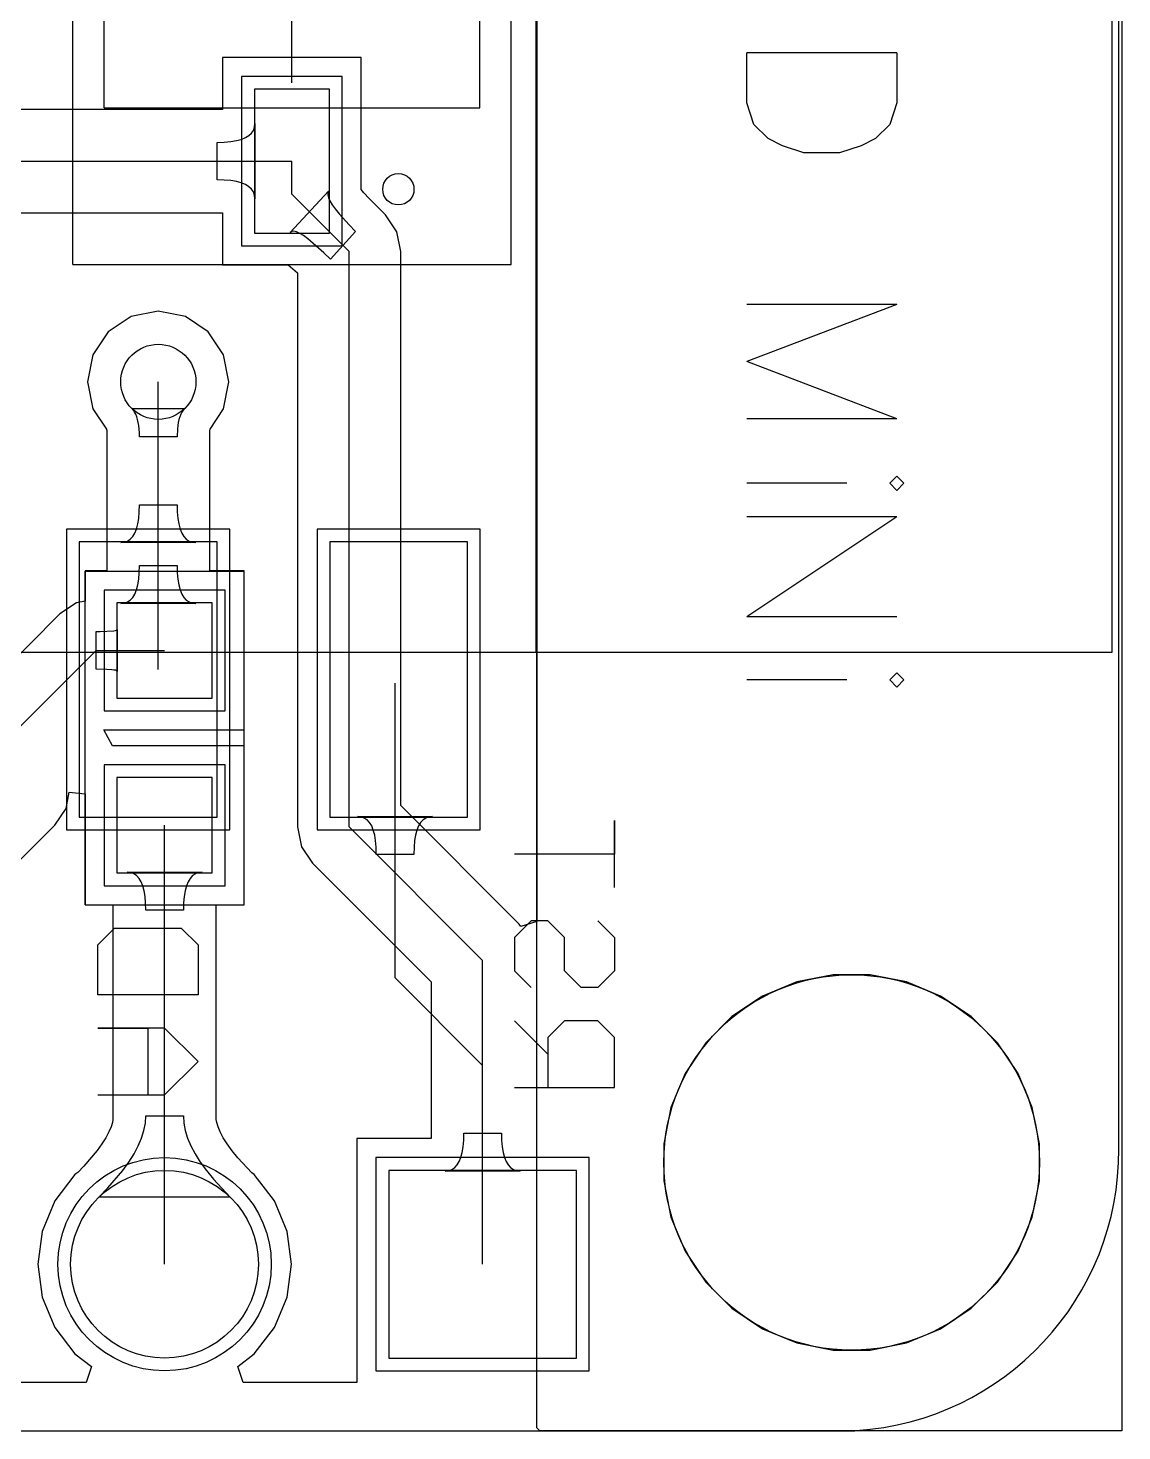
# Model space of a CAD drawing. Header units: millimetres. Extents: x 57.2 to 126.2, y 70.1 to 101.2.
# Drawn here: x 117.43 to 126.16, y 70.1 to 81.31 of the extents above; entities that cross this region are included whole.
import ezdxf

# ---------------------------------------------------------------- set-up
doc = ezdxf.new("R2010")
doc.units = ezdxf.units.MM
for name, color, linetype in [('BottomLayer', 5, 'Continuous'), ('BottomOverlay', 54, 'Continuous'), ('BottomPaste', 16, 'Continuous'), ('BottomSolder', 6, 'Continuous'), ('KeepOutLayer', 6, 'Continuous'), ('Mechanical13', 56, 'Continuous'), ('Mechanical15', 56, 'Continuous'), ('MultiLayer', 9, 'Continuous'), ('TopLayer', 1, 'Continuous'), ('TopOverlay', 2, 'Continuous'), ('TopPaste', 8, 'Continuous'), ('TopSolder', 216, 'Continuous')]:
    doc.layers.add(name, color=color, linetype=linetype)

# ---------------------------------------------------------------- blocks, each defined once
blk = doc.blocks.new('HDR1X10_B_1')
at = {"layer": 'BottomLayer'}
for p, q in [((-0.75, 0.75), (-0.75, -0.75)), ((0.75, 0.75), (-0.75, 0.75)), ((0.75, -0.75), (0.75, 0.75)), ((-0.75, -0.75), (0.75, -0.75))]:
    blk.add_line(p, q, dxfattribs=at)
blk.add_circle((2.54, 0), 0.75, dxfattribs=at)
at = {"layer": 'BottomSolder'}
for p, q in [((-0.852, 0.852), (-0.852, -0.852)), ((0.852, 0.852), (-0.852, 0.852)), ((0.852, -0.852), (0.852, 0.852)), ((-0.852, -0.852), (0.852, -0.852))]:
    blk.add_line(p, q, dxfattribs=at)
blk.add_circle((2.54, 0), 0.852, dxfattribs=at)
at = {"layer": 'MultiLayer'}
for p, q in [((-0.75, 0.75), (-0.75, -0.75)), ((0.75, 0.75), (-0.75, 0.75)), ((0.75, -0.75), (0.75, 0.75)), ((-0.75, -0.75), (0.75, -0.75))]:
    blk.add_line(p, q, dxfattribs=at)
blk.add_circle((2.54, 0), 0.75, dxfattribs=at)
at = {"layer": 'TopLayer'}
for p, q in [((-0.75, 0.75), (-0.75, -0.75)), ((0.75, 0.75), (-0.75, 0.75)), ((0.75, -0.75), (0.75, 0.75)), ((-0.75, -0.75), (0.75, -0.75))]:
    blk.add_line(p, q, dxfattribs=at)
blk.add_circle((2.54, 0), 0.75, dxfattribs=at)
at = {"layer": 'TopSolder'}
for p, q in [((-0.852, 0.852), (-0.852, -0.852)), ((0.852, 0.852), (-0.852, 0.852)), ((0.852, -0.852), (0.852, 0.852)), ((-0.852, -0.852), (0.852, -0.852))]:
    blk.add_line(p, q, dxfattribs=at)
blk.add_circle((2.54, 0), 0.852, dxfattribs=at)
blk = doc.blocks.new('R0603_25')
at = {"layer": 'TopLayer'}
for p, q in [((-1.079, 0.381), (-1.079, -0.381)), ((-0.317, 0.381), (-1.079, 0.381)), ((-0.317, -0.381), (-0.317, 0.381)), ((0.317, 0.381), (0.317, -0.381)), ((1.079, 0.381), (0.317, 0.381)), ((1.079, -0.381), (1.079, 0.381)), ((-1.079, -0.381), (-0.317, -0.381)), ((0.317, -0.381), (1.079, -0.381))]:
    blk.add_line(p, q, dxfattribs=at)
at = {"layer": 'TopOverlay'}
for p, q in [((1.333, 0.635), (-1.333, 0.635)), ((-1.333, -0.635), (-1.333, 0.635)), ((1.333, -0.635), (1.333, 0.635)), ((1.333, -0.635), (-1.333, -0.635))]:
    blk.add_line(p, q, dxfattribs=at)
at = {"layer": 'TopPaste'}
for p, q in [((-1.079, 0.381), (-1.079, -0.381)), ((-0.317, 0.381), (-1.079, 0.381)), ((-0.317, -0.381), (-0.317, 0.381)), ((0.317, 0.381), (0.317, -0.381)), ((1.079, 0.381), (0.317, 0.381)), ((1.079, -0.381), (1.079, 0.381)), ((-1.079, -0.381), (-0.317, -0.381)), ((0.317, -0.381), (1.079, -0.381))]:
    blk.add_line(p, q, dxfattribs=at)
at = {"layer": 'TopSolder'}
for p, q in [((-1.181, 0.483), (-1.181, -0.483)), ((-0.216, 0.483), (-1.181, 0.483)), ((-0.216, -0.483), (-0.216, 0.483)), ((0.216, 0.483), (0.216, -0.483)), ((1.181, 0.483), (0.216, 0.483)), ((1.181, -0.483), (1.181, 0.483)), ((-1.181, -0.483), (-0.216, -0.483)), ((0.216, -0.483), (1.181, -0.483))]:
    blk.add_line(p, q, dxfattribs=at)
blk = doc.blocks.new('_8050_49')
at = {"layer": 'Mechanical13'}
for p, q in [((-0.624, -1.576), (-0.624, 1.424)), ((0.776, 1.424), (-0.624, 1.424)), ((0.776, -1.576), (0.776, 1.424)), ((0.776, -1.576), (-0.624, -1.576))]:
    blk.add_line(p, q, dxfattribs=at)
at = {"layer": 'Mechanical15'}
for p, q in [((-1.874, -1.826), (-1.874, 1.674)), ((2.026, 1.674), (-1.874, 1.674)), ((2.026, -1.826), (2.026, 1.674)), ((0.076, -0.576), (0.076, 0.424)), ((0.576, -0.076), (-0.424, -0.076)), ((2.026, -1.826), (-1.874, -1.826))]:
    blk.add_line(p, q, dxfattribs=at)
at = {"layer": 'TopLayer'}
for p, q in [((-0.474, 1.174), (-1.624, 1.174)), ((-1.624, 1.174), (-1.624, 0.574)), ((-0.474, 0.574), (-0.474, 1.174)), ((-1.624, 0.574), (-0.474, 0.574)), ((1.776, 0.224), (0.626, 0.224)), ((0.626, 0.224), (0.626, -0.376)), ((1.776, -0.376), (1.776, 0.224)), ((0.626, -0.376), (1.776, -0.376)), ((-0.474, -0.726), (-1.624, -0.726)), ((-1.624, -0.726), (-1.624, -1.326)), ((-0.474, -1.326), (-0.474, -0.726)), ((-1.624, -1.326), (-0.474, -1.326))]:
    blk.add_line(p, q, dxfattribs=at)
at = {"layer": 'TopOverlay'}
for p, q in [((0.776, 1.424), (-0.124, 1.424)), ((0.776, 0.624), (0.776, 1.424)), ((0.776, -1.576), (0.776, -0.776)), ((0.776, -1.576), (-0.124, -1.576))]:
    blk.add_line(p, q, dxfattribs=at)
blk.add_circle((1.426, 0.774), 0.125, dxfattribs=at)
at = {"layer": 'TopPaste'}
for p, q in [((-0.474, 1.174), (-1.624, 1.174)), ((-1.624, 1.174), (-1.624, 0.574)), ((-0.474, 0.574), (-0.474, 1.174)), ((-1.624, 0.574), (-0.474, 0.574)), ((1.776, 0.224), (0.626, 0.224)), ((0.626, 0.224), (0.626, -0.376)), ((1.776, -0.376), (1.776, 0.224)), ((0.626, -0.376), (1.776, -0.376)), ((-0.474, -0.726), (-1.624, -0.726)), ((-1.624, -0.726), (-1.624, -1.326)), ((-0.474, -1.326), (-0.474, -0.726)), ((-1.624, -1.326), (-0.474, -1.326))]:
    blk.add_line(p, q, dxfattribs=at)
at = {"layer": 'TopSolder'}
for p, q in [((-0.372, 1.275), (-1.725, 1.275)), ((-1.725, 1.275), (-1.725, 0.472)), ((-0.372, 0.472), (-0.372, 1.275)), ((-1.725, 0.472), (-0.372, 0.472)), ((1.878, 0.325), (0.525, 0.325)), ((0.525, 0.325), (0.525, -0.478)), ((1.878, -0.478), (1.878, 0.325)), ((0.525, -0.478), (1.878, -0.478)), ((-0.372, -0.625), (-1.725, -0.625)), ((-1.725, -0.625), (-1.725, -1.428)), ((-0.372, -1.428), (-0.372, -0.625)), ((-1.725, -1.428), (-0.372, -1.428))]:
    blk.add_line(p, q, dxfattribs=at)
blk = doc.blocks.new('ESP_07_B_51')
at = {"layer": 'BottomLayer'}
for p, q in [((-15.122, 3.602), (-17.322, 3.602)), ((-17.322, 3.602), (-17.322, 2.502)), ((-15.122, 2.502), (-15.122, 3.602)), ((-17.322, 2.502), (-15.122, 2.502)), ((-15.122, 1.602), (-17.322, 1.602)), ((-17.322, 1.602), (-17.322, 0.502)), ((-15.122, 0.502), (-15.122, 1.602)), ((-17.322, 0.502), (-15.122, 0.502))]:
    blk.add_line(p, q, dxfattribs=at)
at = {"layer": 'BottomOverlay'}
for p, q in [((-16.003, 16.552), (-16.003, -4.648)), ((-16.003, -0.048), (-0.003, -0.048)), ((-16.003, -4.648), (-0.003, -4.648))]:
    blk.add_line(p, q, dxfattribs=at)
at = {"layer": 'BottomPaste'}
for p, q in [((-15.122, 3.602), (-17.322, 3.602)), ((-17.322, 3.602), (-17.322, 2.502)), ((-15.122, 2.502), (-15.122, 3.602)), ((-17.322, 2.502), (-15.122, 2.502)), ((-15.122, 1.602), (-17.322, 1.602)), ((-17.322, 1.602), (-17.322, 0.502)), ((-15.122, 0.502), (-15.122, 1.602)), ((-17.322, 0.502), (-15.122, 0.502))]:
    blk.add_line(p, q, dxfattribs=at)
at = {"layer": 'BottomSolder'}
for p, q in [((-15.02, 3.703), (-17.423, 3.703)), ((-17.423, 3.703), (-17.423, 2.4)), ((-15.02, 2.4), (-15.02, 3.703)), ((-17.423, 2.4), (-15.02, 2.4)), ((-15.02, 1.703), (-17.423, 1.703)), ((-17.423, 1.703), (-17.423, 0.4)), ((-15.02, 0.4), (-15.02, 1.703)), ((-17.423, 0.4), (-15.02, 0.4))]:
    blk.add_line(p, q, dxfattribs=at)

msp = doc.modelspace()

# ---------------------------------------------------------------- linework, layer by layer
at = {"layer": 'BottomLayer'}
for p, q in [((126.162, 97.688), (126.162, 70.104)), ((121.488, 70.129), (121.488, 91.846)), ((118.466, 76.187), (118.466, 78.486)), ((118.267, 78.259), (118.256, 78.272)), ((118.256, 78.272), (118.676, 78.272)), ((118.277, 78.244), (118.267, 78.259)), ((118.286, 78.227), (118.277, 78.244)), ((118.654, 78.244), (118.645, 78.227)), ((118.664, 78.259), (118.654, 78.244)), ((118.676, 78.272), (118.664, 78.259)), ((118.294, 78.207), (118.286, 78.227)), ((118.301, 78.186), (118.294, 78.207)), ((118.306, 78.162), (118.301, 78.186)), ((118.31, 78.137), (118.306, 78.162)), ((118.315, 78.078), (118.31, 78.137)), ((118.621, 78.137), (118.618, 78.109)), ((118.625, 78.162), (118.621, 78.137)), ((118.631, 78.186), (118.625, 78.162)), ((118.637, 78.207), (118.631, 78.186)), ((118.645, 78.227), (118.637, 78.207)), ((118.316, 78.046), (118.315, 78.078)), ((118.616, 78.046), (118.316, 78.046)), ((118.618, 78.109), (118.616, 78.046)), ((118.314, 77.447), (118.316, 77.504)), ((118.316, 77.504), (118.616, 77.504)), ((118.616, 77.504), (118.617, 77.447)), ((118.292, 77.31), (118.302, 77.35)), ((118.302, 77.35), (118.31, 77.395)), ((118.31, 77.395), (118.314, 77.447)), ((118.617, 77.447), (118.622, 77.395)), ((118.622, 77.395), (118.629, 77.35)), ((118.629, 77.35), (118.64, 77.31)), ((118.22, 77.213), (118.242, 77.229)), ((118.242, 77.229), (118.262, 77.25)), ((118.262, 77.25), (118.278, 77.277)), ((118.278, 77.277), (118.292, 77.31)), ((118.64, 77.31), (118.653, 77.277)), ((118.653, 77.277), (118.67, 77.25)), ((118.67, 77.25), (118.689, 77.229)), ((118.689, 77.229), (118.712, 77.213)), ((118.166, 77.201), (118.194, 77.204)), ((118.766, 77.201), (118.166, 77.201)), ((118.194, 77.204), (118.22, 77.213)), ((118.712, 77.213), (118.737, 77.204)), ((118.737, 77.204), (118.766, 77.201)), ((120.357, 73.724), (120.357, 76.079)), ((120.086, 75.01), (120.057, 75.014)), ((120.057, 75.014), (120.657, 75.014)), ((120.111, 75.001), (120.086, 75.01)), ((120.134, 74.986), (120.111, 75.001)), ((120.153, 74.965), (120.134, 74.986)), ((120.581, 74.986), (120.561, 74.965)), ((120.603, 75.001), (120.581, 74.986)), ((120.629, 75.01), (120.603, 75.001)), ((120.657, 75.014), (120.629, 75.01)), ((120.17, 74.938), (120.153, 74.965)), ((120.183, 74.904), (120.17, 74.938)), ((120.194, 74.865), (120.183, 74.904)), ((120.531, 74.904), (120.521, 74.865)), ((120.545, 74.938), (120.531, 74.904)), ((120.561, 74.965), (120.545, 74.938)), ((120.201, 74.82), (120.194, 74.865)), ((120.206, 74.768), (120.201, 74.82)), ((120.207, 74.71), (120.206, 74.768)), ((120.509, 74.768), (120.507, 74.71)), ((120.513, 74.82), (120.509, 74.768)), ((120.521, 74.865), (120.513, 74.82)), ((120.507, 74.71), (120.207, 74.71)), ((120.357, 73.724), (121.056, 73.025)), ((121.056, 71.436), (121.056, 73.025)), ((120.9, 72.374), (120.905, 72.426)), ((120.905, 72.426), (120.906, 72.483)), ((120.906, 72.483), (121.206, 72.483)), ((121.206, 72.483), (121.208, 72.426)), ((121.208, 72.426), (121.212, 72.374)), ((120.882, 72.289), (120.893, 72.329)), ((120.893, 72.329), (120.9, 72.374)), ((121.212, 72.374), (121.22, 72.329)), ((121.22, 72.329), (121.23, 72.289)), ((120.756, 72.18), (120.785, 72.183)), ((120.785, 72.183), (120.81, 72.192)), ((120.81, 72.192), (120.833, 72.208)), ((120.833, 72.208), (120.852, 72.229)), ((120.852, 72.229), (120.869, 72.256)), ((120.869, 72.256), (120.882, 72.289)), ((121.23, 72.289), (121.244, 72.256)), ((121.244, 72.256), (121.26, 72.229)), ((121.26, 72.229), (121.28, 72.208)), ((121.28, 72.208), (121.302, 72.192)), ((121.302, 72.192), (121.328, 72.183)), ((121.328, 72.183), (121.356, 72.18)), ((121.356, 72.18), (120.756, 72.18)), ((121.514, 70.104), (121.488, 70.129)), ((126.162, 70.104), (121.514, 70.104))]:
    msp.add_line(p, q, dxfattribs=at)
msp.add_circle((118.466, 78.486), 0.3, dxfattribs=at)
at = {"layer": 'BottomOverlay'}
for p, q in [((122.11, 74.447), (122.11, 74.98)), ((122.11, 74.98), (122.11, 74.713)), ((122.11, 74.713), (121.31, 74.713)), ((117.983, 73.989), (118.116, 74.122)), ((118.116, 74.122), (118.649, 74.122)), ((118.649, 74.122), (118.783, 73.989)), ((121.444, 74.18), (121.31, 74.047)), ((121.577, 74.18), (121.444, 74.18)), ((121.71, 74.047), (121.577, 74.18)), ((121.977, 74.18), (122.11, 74.047)), ((117.983, 73.589), (117.983, 73.989)), ((118.783, 73.989), (118.783, 73.589)), ((121.31, 74.047), (121.31, 73.78)), ((121.71, 73.78), (121.71, 74.047)), ((122.11, 74.047), (122.11, 73.78)), ((121.31, 73.78), (121.444, 73.647)), ((121.844, 73.647), (121.71, 73.78)), ((122.11, 73.78), (121.977, 73.647)), ((121.977, 73.647), (121.844, 73.647)), ((118.783, 73.589), (117.983, 73.589)), ((118.516, 73.323), (117.983, 73.323)), ((117.983, 73.323), (118.383, 73.323)), ((118.383, 73.323), (118.383, 72.789)), ((118.783, 73.056), (118.516, 73.323)), ((121.577, 73.114), (121.31, 73.38)), ((121.71, 73.38), (121.577, 73.247)), ((121.977, 73.38), (121.71, 73.38)), ((122.11, 73.247), (121.977, 73.38)), ((121.577, 73.247), (121.577, 72.847)), ((122.11, 72.847), (122.11, 73.247)), ((118.516, 72.789), (118.783, 73.056)), ((117.983, 72.789), (118.516, 72.789)), ((121.31, 72.847), (122.11, 72.847))]:
    msp.add_line(p, q, dxfattribs=at)
at = {"layer": 'KeepOutLayer'}
for p, q in [((126.136, 72.356), (126.136, 95.631)), ((88.378, 70.104), (124.028, 70.104))]:
    msp.add_line(p, q, dxfattribs=at)
msp.add_circle((124.003, 72.249), 1.5, dxfattribs=at)
msp.add_arc((123.901, 72.339), 2.235, 273.5768, 0.4232, dxfattribs=at)
at = {"layer": 'MultiLayer'}
for p, q in [((123.565, 73.692), (123.292, 73.578)), ((123.855, 73.749), (123.565, 73.692)), ((124.003, 73.749), (123.855, 73.749)), ((124.151, 73.749), (124.003, 73.749)), ((124.44, 73.692), (124.151, 73.749)), ((124.713, 73.578), (124.44, 73.692)), ((123.292, 73.578), (123.047, 73.414)), ((124.959, 73.414), (124.713, 73.578)), ((123.047, 73.414), (122.838, 73.205)), ((125.168, 73.205), (124.959, 73.414)), ((122.838, 73.205), (122.674, 72.96)), ((125.332, 72.96), (125.168, 73.205)), ((122.674, 72.96), (122.56, 72.687)), ((125.445, 72.687), (125.332, 72.96)), ((122.56, 72.687), (122.503, 72.397)), ((125.503, 72.397), (125.445, 72.687)), ((122.503, 72.397), (122.503, 72.249)), ((125.503, 72.249), (125.503, 72.397)), ((122.503, 72.249), (122.503, 72.249)), ((122.503, 72.249), (122.503, 72.101)), ((125.503, 72.101), (125.503, 72.249)), ((122.503, 72.101), (122.56, 71.812)), ((125.445, 71.812), (125.503, 72.101)), ((122.56, 71.812), (122.674, 71.539)), ((125.332, 71.539), (125.445, 71.812)), ((122.674, 71.539), (122.838, 71.293)), ((125.168, 71.293), (125.332, 71.539)), ((122.838, 71.293), (123.047, 71.084)), ((124.959, 71.084), (125.168, 71.293)), ((123.047, 71.084), (123.292, 70.92)), ((124.713, 70.92), (124.959, 71.084)), ((123.292, 70.92), (123.565, 70.807)), ((124.44, 70.807), (124.713, 70.92)), ((123.565, 70.807), (123.855, 70.749)), ((123.855, 70.749), (124.003, 70.749)), ((124.003, 70.749), (124.151, 70.749)), ((124.151, 70.749), (124.44, 70.807))]:
    msp.add_line(p, q, dxfattribs=at)
msp.add_circle((118.466, 78.486), 0.3, dxfattribs=at)
at = {"layer": 'TopLayer'}
for p, q in [((126.162, 97.688), (126.162, 70.104)), ((121.488, 70.129), (121.488, 91.846)), ((121.488, 91.846), (121.488, 74.173)), ((120.086, 81.078), (118.978, 81.078)), ((118.978, 81.078), (118.978, 80.661)), ((120.086, 80.022), (120.086, 81.078)), ((118.978, 80.661), (117.069, 80.661)), ((119.211, 80.473), (119.226, 80.495)), ((119.226, 80.495), (119.235, 80.521)), ((119.235, 80.521), (119.238, 80.549)), ((119.238, 80.549), (119.238, 79.949)), ((118.935, 80.399), (118.993, 80.401)), ((118.935, 80.099), (118.935, 80.399)), ((118.993, 80.401), (119.045, 80.405)), ((119.045, 80.405), (119.09, 80.413)), ((119.09, 80.413), (119.129, 80.423)), ((119.129, 80.423), (119.163, 80.437)), ((119.163, 80.437), (119.19, 80.453)), ((119.19, 80.453), (119.211, 80.473)), ((116.597, 80.249), (119.532, 80.249)), ((119.532, 79.985), (119.532, 80.249)), ((118.993, 80.098), (118.935, 80.099)), ((119.045, 80.093), (118.993, 80.098)), ((119.09, 80.086), (119.045, 80.093)), ((119.129, 80.075), (119.09, 80.086)), ((119.163, 80.062), (119.129, 80.075)), ((119.19, 80.045), (119.163, 80.062)), ((119.211, 80.026), (119.19, 80.045)), ((119.226, 80.003), (119.211, 80.026)), ((119.235, 79.978), (119.226, 80.003)), ((119.238, 79.949), (119.235, 79.978)), ((119.519, 79.68), (119.826, 80.008)), ((119.532, 79.985), (119.99, 79.527)), ((119.826, 80.008), (119.819, 79.995)), ((119.819, 79.995), (119.819, 79.978)), ((119.819, 79.978), (119.824, 79.956)), ((119.824, 79.956), (119.836, 79.931)), ((119.836, 79.931), (119.855, 79.901)), ((120.107, 79.997), (120.086, 80.022)), ((120.149, 79.95), (120.107, 79.997)), ((120.281, 79.819), (120.149, 79.95)), ((117.069, 79.837), (118.978, 79.837)), ((118.978, 79.837), (118.978, 79.42)), ((119.855, 79.901), (119.879, 79.867)), ((119.879, 79.867), (119.91, 79.828)), ((119.91, 79.828), (119.991, 79.739)), ((120.37, 79.685), (120.281, 79.819)), ((119.991, 79.739), (120.041, 79.688)), ((119.532, 79.688), (119.519, 79.68)), ((119.548, 79.689), (119.532, 79.688)), ((119.569, 79.684), (119.548, 79.689)), ((119.595, 79.672), (119.569, 79.684)), ((119.625, 79.654), (119.595, 79.672)), ((119.659, 79.629), (119.625, 79.654)), ((119.788, 79.516), (119.659, 79.629)), ((120.041, 79.688), (119.84, 79.465)), ((120.402, 79.527), (120.37, 79.685)), ((119.84, 79.465), (119.788, 79.516)), ((119.99, 74.93), (119.99, 79.527)), ((120.402, 75.101), (120.402, 79.527)), ((118.978, 79.42), (119.504, 79.42)), ((119.504, 79.42), (119.578, 79.356)), ((119.578, 79.356), (119.578, 74.93)), ((118.466, 79.051), (118.249, 79.008)), ((118.682, 79.008), (118.466, 79.051)), ((118.249, 79.008), (118.066, 78.885)), ((118.865, 78.885), (118.682, 79.008)), ((118.066, 78.885), (117.944, 78.702)), ((118.987, 78.702), (118.865, 78.885)), ((117.944, 78.702), (117.901, 78.486)), ((119.03, 78.486), (118.987, 78.702)), ((117.901, 78.486), (117.944, 78.27)), ((118.466, 76.39), (118.466, 78.486)), ((118.987, 78.27), (119.03, 78.486)), ((117.944, 78.27), (118.053, 78.107)), ((118.267, 78.259), (118.256, 78.272)), ((118.256, 78.272), (118.676, 78.272)), ((118.277, 78.244), (118.267, 78.259)), ((118.286, 78.227), (118.277, 78.244)), ((118.654, 78.244), (118.645, 78.227)), ((118.664, 78.259), (118.654, 78.244)), ((118.676, 78.272), (118.664, 78.259)), ((118.879, 78.107), (118.987, 78.27)), ((118.294, 78.207), (118.286, 78.227)), ((118.301, 78.186), (118.294, 78.207)), ((118.306, 78.162), (118.301, 78.186)), ((118.31, 78.137), (118.306, 78.162)), ((118.315, 78.078), (118.31, 78.137)), ((118.621, 78.137), (118.618, 78.109)), ((118.625, 78.162), (118.621, 78.137)), ((118.631, 78.186), (118.625, 78.162)), ((118.637, 78.207), (118.631, 78.186)), ((118.645, 78.227), (118.637, 78.207)), ((118.053, 78.107), (118.053, 78.105)), ((118.053, 78.105), (118.054, 78.096)), ((118.054, 78.096), (118.054, 76.975)), ((118.316, 78.046), (118.315, 78.078)), ((118.616, 78.046), (118.316, 78.046)), ((118.618, 78.109), (118.616, 78.046)), ((118.878, 78.102), (118.879, 78.107)), ((118.878, 78.1), (118.878, 78.102)), ((118.878, 76.975), (118.878, 78.1)), ((118.314, 76.96), (118.316, 77.018)), ((118.316, 77.018), (118.616, 77.018)), ((118.616, 77.018), (118.617, 76.96)), ((118.054, 76.975), (117.881, 76.975)), ((117.881, 76.975), (117.881, 76.734)), ((118.302, 76.863), (118.31, 76.909)), ((118.31, 76.909), (118.314, 76.96)), ((118.617, 76.96), (118.622, 76.909)), ((118.622, 76.909), (118.629, 76.863)), ((119.151, 76.975), (118.878, 76.975)), ((119.151, 75.705), (119.151, 76.975)), ((118.262, 76.763), (118.278, 76.79)), ((118.278, 76.79), (118.292, 76.824)), ((118.292, 76.824), (118.302, 76.863)), ((118.629, 76.863), (118.64, 76.824)), ((118.64, 76.824), (118.653, 76.79)), ((118.653, 76.79), (118.67, 76.763)), ((117.813, 76.72), (117.679, 76.631)), ((117.881, 76.734), (117.813, 76.72)), ((118.166, 76.715), (118.194, 76.718)), ((118.766, 76.715), (118.166, 76.715)), ((118.194, 76.718), (118.22, 76.727)), ((118.22, 76.727), (118.242, 76.742)), ((118.242, 76.742), (118.262, 76.763)), ((118.67, 76.763), (118.689, 76.742)), ((118.689, 76.742), (118.712, 76.727)), ((118.712, 76.727), (118.737, 76.718)), ((118.737, 76.718), (118.766, 76.715)), ((117.679, 76.631), (117.186, 76.138)), ((117.97, 76.19), (117.97, 76.49)), ((117.97, 76.49), (118.002, 76.49)), ((118.002, 76.49), (118.112, 76.496)), ((118.112, 76.496), (118.123, 76.499)), ((118.123, 76.499), (118.132, 76.501)), ((118.132, 76.501), (118.137, 76.504)), ((118.137, 76.504), (118.138, 76.508)), ((118.138, 76.508), (118.138, 76.172)), ((117.348, 75.717), (117.97, 76.34)), ((117.97, 76.34), (118.516, 76.34)), ((118.056, 76.188), (117.97, 76.19)), ((118.096, 76.185), (118.056, 76.188)), ((118.112, 76.183), (118.096, 76.185)), ((118.123, 76.181), (118.112, 76.183)), ((118.132, 76.178), (118.123, 76.181)), ((118.137, 76.175), (118.132, 76.178)), ((118.138, 76.172), (118.137, 76.175)), ((118.1, 75.578), (118.032, 75.705)), ((118.032, 75.705), (119.151, 75.705)), ((119.151, 75.578), (118.1, 75.578)), ((119.151, 74.308), (119.151, 75.578)), ((117.729, 75.077), (117.754, 75.207)), ((117.754, 75.207), (117.881, 75.195)), ((117.881, 75.195), (117.881, 74.308)), ((121.348, 74.154), (120.402, 75.101)), ((117.639, 74.944), (117.729, 75.077)), ((117.347, 74.651), (117.639, 74.944)), ((118.516, 71.436), (118.516, 74.943)), ((118.516, 74.943), (118.516, 74.943)), ((119.578, 74.93), (119.609, 74.772)), ((119.99, 74.93), (121.056, 73.863)), ((119.609, 74.772), (119.698, 74.639)), ((118.245, 74.565), (118.216, 74.568)), ((118.216, 74.568), (118.816, 74.568)), ((118.27, 74.556), (118.245, 74.565)), ((118.293, 74.541), (118.27, 74.556)), ((118.312, 74.519), (118.293, 74.541)), ((118.74, 74.541), (118.72, 74.519)), ((118.762, 74.556), (118.74, 74.541)), ((118.788, 74.565), (118.762, 74.556)), ((118.816, 74.568), (118.788, 74.565)), ((119.698, 74.639), (120.644, 73.693)), ((118.329, 74.492), (118.312, 74.519)), ((118.342, 74.459), (118.329, 74.492)), ((118.353, 74.419), (118.342, 74.459)), ((118.69, 74.459), (118.68, 74.419)), ((118.704, 74.492), (118.69, 74.459)), ((118.72, 74.519), (118.704, 74.492)), ((118.36, 74.374), (118.353, 74.419)), ((118.365, 74.322), (118.36, 74.374)), ((118.366, 74.265), (118.365, 74.322)), ((118.668, 74.322), (118.666, 74.265)), ((118.672, 74.374), (118.668, 74.322)), ((118.68, 74.419), (118.672, 74.374)), ((117.881, 74.308), (118.104, 74.308)), ((118.104, 74.308), (118.104, 72.593)), ((118.666, 74.265), (118.366, 74.265)), ((118.928, 72.593), (118.928, 74.308)), ((118.928, 74.308), (119.151, 74.308)), ((121.361, 74.134), (121.348, 74.154)), ((121.488, 74.173), (121.361, 74.134)), ((121.056, 71.436), (121.056, 73.863)), ((120.644, 73.693), (120.644, 72.44)), ((118.089, 72.533), (118.072, 72.493)), ((118.1, 72.568), (118.089, 72.533)), ((118.104, 72.593), (118.1, 72.568)), ((118.351, 72.505), (118.363, 72.564)), ((118.363, 72.564), (118.366, 72.621)), ((118.366, 72.621), (118.666, 72.621)), ((118.666, 72.621), (118.67, 72.564)), ((118.67, 72.564), (118.681, 72.505)), ((118.933, 72.568), (118.928, 72.593)), ((118.944, 72.533), (118.933, 72.568)), ((118.961, 72.493), (118.944, 72.533)), ((118.048, 72.447), (118.016, 72.397)), ((118.072, 72.493), (118.048, 72.447)), ((118.306, 72.382), (118.333, 72.444)), ((118.333, 72.444), (118.351, 72.505)), ((118.681, 72.505), (118.7, 72.444)), ((118.7, 72.444), (118.726, 72.382)), ((118.985, 72.447), (118.961, 72.493)), ((119.016, 72.397), (118.985, 72.447)), ((120.644, 72.44), (120.052, 72.44)), ((120.052, 72.44), (120.052, 70.492)), ((120.9, 72.374), (120.905, 72.426)), ((120.905, 72.426), (120.906, 72.483)), ((120.906, 72.483), (121.206, 72.483)), ((121.206, 72.483), (121.208, 72.426)), ((121.208, 72.426), (121.212, 72.374)), ((117.979, 72.345), (117.872, 72.22)), ((118.016, 72.397), (117.979, 72.345)), ((118.231, 72.252), (118.273, 72.318)), ((118.273, 72.318), (118.306, 72.382)), ((118.726, 72.382), (118.76, 72.318)), ((118.76, 72.318), (118.801, 72.252)), ((119.056, 72.342), (119.016, 72.397)), ((119.101, 72.286), (119.056, 72.342)), ((120.882, 72.289), (120.893, 72.329)), ((120.893, 72.329), (120.9, 72.374)), ((121.212, 72.374), (121.22, 72.329)), ((121.22, 72.329), (121.23, 72.289)), ((117.872, 72.22), (117.822, 72.169)), ((118.063, 72.045), (118.183, 72.185)), ((118.183, 72.185), (118.231, 72.252)), ((118.801, 72.252), (118.85, 72.185)), ((118.85, 72.185), (118.906, 72.116)), ((119.214, 72.167), (119.101, 72.286)), ((120.756, 72.18), (120.785, 72.183)), ((120.785, 72.183), (120.81, 72.192)), ((120.81, 72.192), (120.833, 72.208)), ((120.833, 72.208), (120.852, 72.229)), ((120.852, 72.229), (120.869, 72.256)), ((120.869, 72.256), (120.882, 72.289)), ((121.23, 72.289), (121.244, 72.256)), ((121.244, 72.256), (121.26, 72.229)), ((121.26, 72.229), (121.28, 72.208)), ((121.28, 72.208), (121.302, 72.192)), ((121.302, 72.192), (121.328, 72.183)), ((121.328, 72.183), (121.356, 72.18)), ((117.8, 72.152), (117.639, 71.943)), ((117.822, 72.169), (117.8, 72.152)), ((118.906, 72.116), (119.041, 71.972)), ((119.232, 72.152), (119.214, 72.167)), ((119.393, 71.943), (119.232, 72.152)), ((121.356, 72.18), (120.756, 72.18)), ((117.991, 71.972), (118.063, 72.045)), ((119.041, 71.972), (117.991, 71.972)), ((117.639, 71.943), (117.538, 71.698)), ((119.495, 71.698), (119.393, 71.943)), ((117.538, 71.698), (117.504, 71.436)), ((119.529, 71.436), (119.495, 71.698)), ((117.504, 71.436), (117.538, 71.174)), ((119.495, 71.174), (119.529, 71.436)), ((117.538, 71.174), (117.639, 70.93)), ((119.393, 70.93), (119.495, 71.174)), ((117.639, 70.93), (117.8, 70.72)), ((119.232, 70.72), (119.393, 70.93)), ((117.8, 70.72), (117.932, 70.619)), ((117.932, 70.619), (117.889, 70.492)), ((119.101, 70.619), (119.232, 70.72)), ((119.144, 70.492), (119.101, 70.619)), ((117.889, 70.492), (116.604, 70.492)), ((120.052, 70.492), (119.144, 70.492)), ((121.514, 70.104), (121.488, 70.129)), ((126.162, 70.104), (121.514, 70.104))]:
    msp.add_line(p, q, dxfattribs=at)
msp.add_circle((118.466, 78.486), 0.3, dxfattribs=at)
at = {"layer": 'TopOverlay'}
for p, q in [((124.364, 81.115), (123.165, 81.115)), ((123.165, 80.715), (123.165, 81.115)), ((124.364, 81.115), (124.364, 80.715)), ((123.222, 80.543), (123.165, 80.715)), ((124.364, 80.715), (124.307, 80.543)), ((123.336, 80.429), (123.222, 80.543)), ((124.307, 80.543), (124.193, 80.429)), ((123.45, 80.372), (123.336, 80.429)), ((123.622, 80.315), (123.45, 80.372)), ((124.079, 80.372), (123.907, 80.315)), ((124.193, 80.429), (124.079, 80.372)), ((123.907, 80.315), (123.622, 80.315)), ((124.364, 79.104), (123.165, 79.104)), ((124.364, 79.104), (123.165, 78.647)), ((124.364, 78.19), (123.165, 78.647)), ((124.364, 78.19), (123.165, 78.19)), ((123.964, 77.676), (123.165, 77.676)), ((124.364, 77.733), (124.307, 77.676)), ((124.307, 77.676), (124.364, 77.618)), ((124.421, 77.676), (124.364, 77.733)), ((124.364, 77.618), (124.421, 77.676)), ((124.364, 77.407), (123.165, 77.407)), ((124.364, 77.407), (123.165, 76.607)), ((124.364, 76.607), (123.165, 76.607)), ((123.964, 76.104), (123.165, 76.104)), ((124.364, 76.162), (124.307, 76.104)), ((124.307, 76.104), (124.364, 76.047)), ((124.421, 76.104), (124.364, 76.162)), ((124.364, 76.047), (124.421, 76.104))]:
    msp.add_line(p, q, dxfattribs=at)

# ---------------------------------------------------------------- block references
for name, p, rotation in [('ESP_07_B_51', (121.437, 92.329), 90), ('_8050_49', (119.609, 81.45), 270), ('R0603_25', (118.516, 75.641), 270), ('HDR1X10_B_1', (121.056, 71.436), 180)]:
    msp.add_blockref(name, p, dxfattribs=dict(rotation=rotation))

doc.saveas('drawing.dxf')
